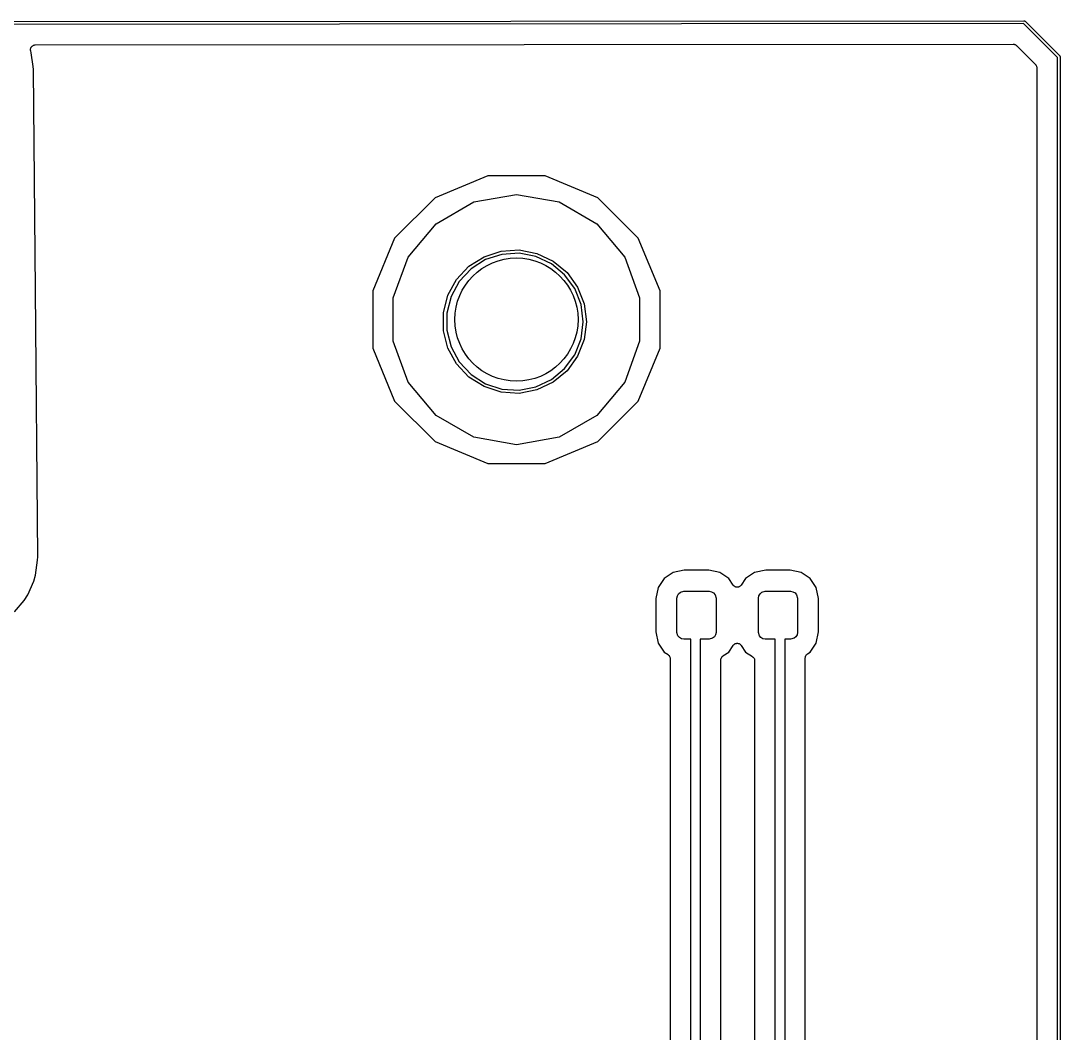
# Model space of a CAD drawing. Extents: x 81 to 161, y -172 to -32.
# Drawn here: x 123.44 to 161.4, y -68.85 to -31.89 of the extents above; entities that cross this region are included whole.
import ezdxf

# ---------------------------------------------------------------- set-up
doc = ezdxf.new("R2010")
doc.units = 0
doc.header["$MEASUREMENT"] = 0
doc.layers.add('BLACK', color=7, linetype='CONTINUOUS')

msp = doc.modelspace()

# ---------------------------------------------------------------- linework, layer by layer
at = {"layer": 'BLACK', "linetype": 'CONTINUOUS'}
for p, q in [((82.8062, -31.954), (160.081, -31.8905)), ((160.081, -31.8905), (160.088, -31.8899)), ((160.088, -31.8899), (160.094, -31.8916)), ((160.094, -31.8916), (160.101, -31.8928)), ((160.101, -31.8928), (160.103, -31.8939)), ((160.063, -31.9905), (82.8247, -32.054)), ((161.303, -33.2312), (160.063, -31.9905)), ((160.103, -31.8939), (160.105, -31.8945)), ((160.105, -31.8945), (160.11, -31.8983)), ((160.11, -31.8983), (160.116, -31.9016)), ((160.116, -31.9016), (160.12, -31.9067)), ((160.12, -31.9067), (161.387, -33.1736)), ((123.792, -32.9313), (123.794, -32.9232)), ((123.794, -32.9534), (123.792, -32.9313)), ((123.794, -32.9149), (123.802, -32.894)), ((123.794, -32.9232), (123.794, -32.9149)), ((123.794, -32.9757), (123.794, -32.9534)), ((123.797, -32.9835), (123.794, -32.9757)), ((123.798, -32.9918), (123.797, -32.9835)), ((123.817, -33.0612), (123.798, -32.9918)), ((123.802, -32.894), (123.807, -32.8724)), ((123.807, -32.8724), (123.812, -32.8656)), ((123.812, -32.8656), (123.815, -32.8578)), ((123.815, -32.8578), (123.829, -32.8407)), ((123.829, -32.8407), (123.842, -32.8224)), ((123.842, -32.8224), (123.849, -32.8176)), ((123.849, -32.8176), (123.854, -32.8112)), ((123.854, -32.8112), (123.873, -32.8001)), ((123.873, -32.8001), (123.891, -32.7871)), ((123.891, -32.7871), (123.899, -32.7849)), ((123.899, -32.7849), (123.906, -32.7808)), ((123.906, -32.7808), (123.928, -32.7769)), ((123.928, -32.7769), (123.95, -32.771)), ((123.95, -32.771), (123.958, -32.7716)), ((123.958, -32.7716), (123.966, -32.7702)), ((123.966, -32.7702), (159.68, -32.7408)), ((159.68, -32.7408), (159.687, -32.7422)), ((159.687, -32.7422), (159.695, -32.7415)), ((159.695, -32.7415), (159.717, -32.7474)), ((159.717, -32.7474), (159.74, -32.7513)), ((159.74, -32.7513), (159.746, -32.7552)), ((159.746, -32.7552), (159.754, -32.7572)), ((159.754, -32.7572), (159.773, -32.7703)), ((159.773, -32.7703), (159.792, -32.7817)), ((159.792, -32.7817), (159.797, -32.7876)), ((159.797, -32.7876), (159.804, -32.7921)), ((159.804, -32.7921), (160.502, -33.4906)), ((123.887, -33.5583), (123.817, -33.0612)), ((161.304, -170.794), (161.303, -33.2312)), ((161.387, -33.1736), (161.392, -33.1779)), ((161.392, -33.1779), (161.396, -33.1836)), ((161.396, -33.1836), (161.4, -33.189)), ((161.4, -33.189), (161.4, -33.1912)), ((161.4, -33.1912), (161.401, -33.1931)), ((161.401, -33.1931), (161.402, -33.1997)), ((161.402, -33.1997), (161.404, -33.2061)), ((161.404, -33.2061), (161.403, -33.2127)), ((161.403, -33.2127), (161.403, -170.813)), ((123.895, -33.6669), (123.887, -33.5583)), ((123.969, -41.7215), (123.895, -33.6669)), ((160.502, -33.4906), (160.507, -33.4969)), ((160.507, -33.4969), (160.513, -33.5019)), ((160.513, -33.5019), (160.524, -33.5217)), ((160.524, -33.5217), (160.537, -33.5404)), ((160.537, -33.5404), (160.539, -33.5478)), ((160.539, -33.5478), (160.543, -33.5545)), ((160.543, -33.5545), (160.547, -33.577)), ((160.547, -33.577), (160.553, -33.5991)), ((160.553, -33.5991), (160.552, -33.6068)), ((160.552, -33.6068), (160.553, -33.6144)), ((160.553, -33.6144), (160.554, -170.411)), ((140.497, -37.549), (138.568, -38.3483)), ((142.586, -37.549), (140.497, -37.549)), ((144.515, -38.3483), (142.586, -37.549)), ((139.979, -38.5052), (141.541, -38.2296)), ((141.541, -38.2296), (143.104, -38.5052)), ((138.568, -38.3483), (137.091, -39.8251)), ((138.604, -39.2986), (139.979, -38.5052)), ((143.104, -38.5052), (144.479, -39.2986)), ((145.992, -39.8251), (144.515, -38.3483)), ((137.584, -40.5143), (138.604, -39.2986)), ((144.479, -39.2986), (145.499, -40.5143)), ((137.091, -39.8251), (136.291, -41.7547)), ((146.791, -41.7547), (145.992, -39.8251)), ((137.041, -42.0055), (137.584, -40.5143)), ((139.806, -40.8544), (140.361, -40.5021)), ((140.412, -40.6107), (139.883, -40.9468)), ((140.361, -40.5021), (140.987, -40.299)), ((141.009, -40.4168), (140.412, -40.6107)), ((140.987, -40.299), (141.643, -40.2577)), ((141.635, -40.3774), (141.009, -40.4168)), ((142.251, -40.495), (141.635, -40.3774)), ((141.643, -40.2577), (142.288, -40.3809)), ((142.819, -40.7621), (142.251, -40.495)), ((142.288, -40.3809), (142.883, -40.6608)), ((145.499, -40.5143), (146.041, -42.0055)), ((139.356, -41.3336), (139.806, -40.8544)), ((139.883, -40.9468), (139.453, -41.4041)), ((143.302, -41.162), (142.819, -40.7621)), ((142.883, -40.6608), (143.39, -41.0798)), ((139.04, -41.9097), (139.356, -41.3336)), ((143.671, -41.6695), (143.302, -41.162)), ((143.39, -41.0798), (143.776, -41.6117)), ((124.059, -51.4608), (123.969, -41.7215)), ((136.291, -41.7547), (136.291, -43.8433)), ((139.453, -41.4041), (139.151, -41.9539)), ((143.902, -42.2528), (143.671, -41.6695)), ((143.776, -41.6117), (144.018, -42.2229)), ((146.791, -43.8433), (146.791, -41.7547)), ((137.041, -43.5925), (137.041, -42.0055)), ((138.876, -42.5465), (139.04, -41.9097)), ((139.151, -41.9539), (138.995, -42.5615)), ((146.041, -42.0055), (146.041, -43.5925)), ((143.981, -42.8752), (143.902, -42.2528)), ((144.018, -42.2229), (144.101, -42.8752)), ((138.876, -43.2039), (138.876, -42.5465)), ((138.995, -42.5615), (138.995, -43.1888)), ((143.902, -43.4976), (143.981, -42.8752)), ((144.101, -42.8752), (144.018, -43.5274)), ((139.04, -43.8406), (138.876, -43.2039)), ((138.995, -43.1888), (139.151, -43.7965)), ((137.584, -45.0837), (137.041, -43.5925)), ((143.671, -44.0808), (143.902, -43.4976)), ((144.018, -43.5274), (143.776, -44.1386)), ((146.041, -43.5925), (145.499, -45.0837)), ((136.291, -43.8433), (137.091, -45.7729)), ((139.356, -44.4167), (139.04, -43.8406)), ((139.151, -43.7965), (139.453, -44.3462)), ((145.992, -45.7729), (146.791, -43.8433)), ((139.806, -44.896), (139.356, -44.4167)), ((139.453, -44.3462), (139.883, -44.8035)), ((143.302, -44.5884), (143.671, -44.0808)), ((143.776, -44.1386), (143.39, -44.6705)), ((142.819, -44.9882), (143.302, -44.5884)), ((143.39, -44.6705), (142.883, -45.0896)), ((138.604, -46.2994), (137.584, -45.0837)), ((140.361, -45.2482), (139.806, -44.896)), ((139.883, -44.8035), (140.412, -45.1396)), ((140.412, -45.1396), (141.009, -45.3335)), ((142.251, -45.2553), (142.819, -44.9882)), ((142.883, -45.0896), (142.288, -45.3695)), ((145.499, -45.0837), (144.479, -46.2994)), ((140.987, -45.4514), (140.361, -45.2482)), ((141.643, -45.4927), (140.987, -45.4514)), ((141.009, -45.3335), (141.635, -45.3729)), ((141.635, -45.3729), (142.251, -45.2553)), ((142.288, -45.3695), (141.643, -45.4927)), ((137.091, -45.7729), (138.568, -47.2497)), ((144.515, -47.2497), (145.992, -45.7729)), ((139.979, -47.0928), (138.604, -46.2994)), ((144.479, -46.2994), (143.104, -47.0928)), ((138.568, -47.2497), (140.497, -48.049)), ((141.541, -47.3684), (139.979, -47.0928)), ((143.104, -47.0928), (141.541, -47.3684)), ((142.586, -48.049), (144.515, -47.2497)), ((140.497, -48.049), (142.586, -48.049)), ((123.978, -52.1258), (124.051, -51.58)), ((124.051, -51.58), (124.059, -51.4608)), ((147.673, -51.9509), (147.268, -52.0315)), ((148.564, -51.9509), (147.673, -51.9509)), ((148.969, -52.0315), (148.564, -51.9509)), ((150.648, -51.9509), (150.243, -52.0315)), ((151.539, -51.9509), (150.648, -51.9509)), ((151.944, -52.0315), (151.539, -51.9509)), ((123.691, -52.8522), (123.913, -52.355)), ((123.913, -52.355), (123.978, -52.1258)), ((146.939, -52.2515), (146.719, -52.5807)), ((147.268, -52.0315), (146.939, -52.2515)), ((149.298, -52.2515), (148.969, -52.0315)), ((149.46, -52.4939), (149.298, -52.2515)), ((149.914, -52.2515), (149.752, -52.4939)), ((150.243, -52.0315), (149.914, -52.2515)), ((152.273, -52.2515), (151.944, -52.0315)), ((152.493, -52.5807), (152.273, -52.2515)), ((146.719, -52.5807), (146.638, -52.9862)), ((147.464, -52.8083), (147.531, -52.7525)), ((147.531, -52.7525), (147.656, -52.719)), ((147.656, -52.719), (148.581, -52.719)), ((148.581, -52.719), (148.667, -52.7341)), ((148.667, -52.7341), (148.742, -52.7775)), ((149.474, -52.5077), (149.46, -52.4939)), ((149.485, -52.5231), (149.474, -52.5077)), ((149.495, -52.5295), (149.485, -52.5231)), ((149.503, -52.5379), (149.495, -52.5295)), ((149.52, -52.5463), (149.503, -52.5379)), ((149.536, -52.5569), (149.52, -52.5463)), ((149.547, -52.5596), (149.536, -52.5569)), ((149.557, -52.5647), (149.547, -52.5596)), ((149.576, -52.5668), (149.557, -52.5647)), ((149.595, -52.5713), (149.576, -52.5668)), ((149.606, -52.5701), (149.595, -52.5713)), ((149.617, -52.5713), (149.606, -52.5701)), ((149.636, -52.5668), (149.617, -52.5713)), ((149.655, -52.5647), (149.636, -52.5668)), ((149.665, -52.5596), (149.655, -52.5647)), ((149.676, -52.5569), (149.665, -52.5596)), ((149.692, -52.5463), (149.676, -52.5569)), ((149.709, -52.5379), (149.692, -52.5463)), ((149.717, -52.5295), (149.709, -52.5379)), ((149.727, -52.5231), (149.717, -52.5295)), ((149.738, -52.5077), (149.727, -52.5231)), ((149.752, -52.4939), (149.738, -52.5077)), ((150.439, -52.8083), (150.506, -52.7525)), ((150.506, -52.7525), (150.631, -52.719)), ((150.631, -52.719), (151.556, -52.719)), ((151.556, -52.719), (151.642, -52.7341)), ((151.642, -52.7341), (151.717, -52.7775)), ((152.574, -52.9862), (152.493, -52.5807)), ((123.207, -53.4732), (123.564, -53.0539)), ((123.564, -53.0539), (123.691, -52.8522)), ((146.638, -52.9862), (146.638, -54.2018)), ((147.406, -52.969), (147.421, -52.8835)), ((147.406, -54.219), (147.406, -52.969)), ((147.421, -52.8835), (147.464, -52.8083)), ((148.742, -52.7775), (148.798, -52.844)), ((148.798, -52.844), (148.831, -52.969)), ((148.831, -52.969), (148.831, -54.219)), ((150.381, -52.969), (150.396, -52.8835)), ((150.381, -54.219), (150.381, -52.969)), ((150.396, -52.8835), (150.439, -52.8083)), ((151.717, -52.7775), (151.773, -52.844)), ((151.773, -52.844), (151.806, -52.969)), ((151.806, -52.969), (151.806, -54.219)), ((152.574, -54.2018), (152.574, -52.9862)), ((146.638, -54.2018), (146.719, -54.6073)), ((147.439, -54.344), (147.406, -54.219)), ((148.831, -54.219), (148.816, -54.3045)), ((150.414, -54.344), (150.381, -54.219)), ((151.806, -54.219), (151.791, -54.3045)), ((152.493, -54.6073), (152.574, -54.2018)), ((146.719, -54.6073), (146.939, -54.9365)), ((147.495, -54.4105), (147.439, -54.344)), ((147.57, -54.4539), (147.495, -54.4105)), ((147.656, -54.469), (147.57, -54.4539)), ((147.907, -54.469), (147.656, -54.469)), ((147.907, -95.1543), (147.907, -54.469)), ((148.581, -54.469), (148.257, -54.469)), ((148.257, -54.469), (148.257, -95.1543)), ((148.706, -54.4355), (148.581, -54.469)), ((148.773, -54.3797), (148.706, -54.4355)), ((148.816, -54.3045), (148.773, -54.3797)), ((149.474, -54.6803), (149.485, -54.6649)), ((149.485, -54.6649), (149.495, -54.6585)), ((149.495, -54.6585), (149.503, -54.6501)), ((149.503, -54.6501), (149.52, -54.6417)), ((149.52, -54.6417), (149.536, -54.6311)), ((149.536, -54.6311), (149.547, -54.6284)), ((149.547, -54.6284), (149.557, -54.6233)), ((149.557, -54.6233), (149.576, -54.6212)), ((149.576, -54.6212), (149.595, -54.6167)), ((149.595, -54.6167), (149.606, -54.6179)), ((149.606, -54.6179), (149.617, -54.6167)), ((149.617, -54.6167), (149.636, -54.6212)), ((149.636, -54.6212), (149.655, -54.6233)), ((149.655, -54.6233), (149.665, -54.6284)), ((149.665, -54.6284), (149.676, -54.6311)), ((149.676, -54.6311), (149.692, -54.6417)), ((149.692, -54.6417), (149.709, -54.6501)), ((149.709, -54.6501), (149.717, -54.6585)), ((149.717, -54.6585), (149.727, -54.6649)), ((149.727, -54.6649), (149.738, -54.6803)), ((150.47, -54.4105), (150.414, -54.344)), ((150.545, -54.4539), (150.47, -54.4105)), ((150.631, -54.469), (150.545, -54.4539)), ((150.992, -54.469), (150.631, -54.469)), ((150.992, -81.7511), (150.992, -54.469)), ((151.556, -54.469), (151.341, -54.469)), ((151.341, -54.469), (151.341, -81.7367)), ((151.681, -54.4355), (151.556, -54.469)), ((151.748, -54.3797), (151.681, -54.4355)), ((151.791, -54.3045), (151.748, -54.3797)), ((152.273, -54.9365), (152.493, -54.6073)), ((146.939, -54.9365), (147.079, -55.0305)), ((147.079, -55.0305), (147.097, -55.0476)), ((147.097, -55.0476), (147.116, -55.0635)), ((149.085, -55.0793), (149.298, -54.9365)), ((149.298, -54.9365), (149.46, -54.6941)), ((149.46, -54.6941), (149.474, -54.6803)), ((149.738, -54.6803), (149.752, -54.6941)), ((149.752, -54.6941), (149.914, -54.9365)), ((149.914, -54.9365), (150.164, -55.1037)), ((152.114, -55.0704), (152.125, -55.0482)), ((152.125, -55.0482), (152.13, -55.0442)), ((152.13, -55.0442), (152.132, -55.0392)), ((152.132, -55.0392), (152.151, -55.0232)), ((152.151, -55.0232), (152.169, -55.0061)), ((152.169, -55.0061), (152.273, -54.9365)), ((147.116, -55.0635), (147.119, -55.0686)), ((147.119, -55.0686), (147.123, -55.0726)), ((147.123, -55.0726), (147.134, -55.0947)), ((147.134, -55.0947), (147.146, -55.1162)), ((147.146, -55.1162), (147.147, -55.1219)), ((147.147, -55.1219), (147.15, -55.1271)), ((147.15, -55.1271), (147.153, -55.1517)), ((147.153, -55.1517), (147.157, -55.176)), ((147.157, -55.176), (147.157, -94.6162)), ((149.007, -55.2248), (149.011, -55.2004)), ((149.007, -94.6162), (149.007, -55.2248)), ((149.011, -55.2004), (149.014, -55.1758)), ((149.014, -55.1758), (149.017, -55.1706)), ((149.017, -55.1706), (149.018, -55.165)), ((149.018, -55.165), (149.03, -55.1435)), ((149.03, -55.1435), (149.041, -55.1213)), ((149.041, -55.1213), (149.045, -55.1173)), ((149.045, -55.1173), (149.048, -55.1123)), ((149.048, -55.1123), (149.067, -55.0964)), ((149.067, -55.0964), (149.085, -55.0793)), ((150.164, -55.1037), (150.182, -55.1208)), ((150.182, -55.1208), (150.201, -55.1367)), ((150.201, -55.1367), (150.203, -55.1417)), ((150.203, -55.1417), (150.208, -55.1457)), ((150.208, -55.1457), (150.219, -55.1679)), ((150.219, -55.1679), (150.231, -55.1893)), ((150.231, -55.1893), (150.232, -55.195)), ((150.232, -55.195), (150.235, -55.2002)), ((150.235, -55.2002), (150.237, -55.2248)), ((150.237, -55.2248), (150.242, -55.2492)), ((150.242, -55.2492), (150.242, -81.7483)), ((152.091, -55.1516), (152.096, -55.1273)), ((152.091, -81.6465), (152.091, -55.1516)), ((152.096, -55.1273), (152.098, -55.1027)), ((152.098, -55.1027), (152.101, -55.0975)), ((152.101, -55.0975), (152.102, -55.0918)), ((152.102, -55.0918), (152.114, -55.0704))]:
    msp.add_line(p, q, dxfattribs=at)
at = {"layer": 'BLACK'}
msp.add_circle((141.541, -42.799), 2.25, dxfattribs=at)
msp.add_circle((141.541, -42.799), 2.25, dxfattribs=at)

doc.saveas('drawing.dxf')
